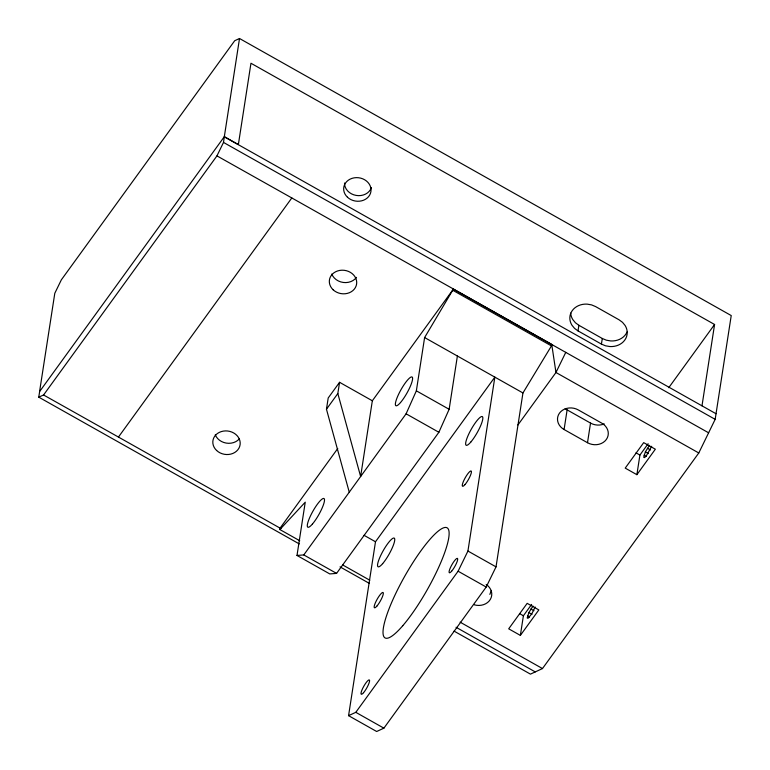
<?xml version="1.0" encoding="UTF-8"?>
<svg xmlns="http://www.w3.org/2000/svg" width="770" height="770" viewBox="0 0 770 770"><rect width="100%" height="100%" fill="white"/><g stroke="black" fill="none" stroke-linecap="round" stroke-linejoin="round"><path stroke-width="1.16" d="M454.079 631.121L530.453 674.135L542.484 668.562L698.785 452.981L715.166 419.352L731.231 315.565L239.518 38.5L224.32 136.675L39.645 391.507L38.77 397.156L43.572 394.981L216.948 155.877L223.502 142.421L224.32 136.781L716.033 413.74M299.742 540.742L279.866 529.548L280.078 528.133L337.761 448.496M39.597 391.458L54.795 293.283L61.35 279.837L234.696 40.733L239.518 38.5M457.39 356.019L449.141 409.293L438.881 432.278L336.567 573.39L329.781 573.929L296.999 555.459L305.247 502.175L279.866 529.548M349.262 492.203L326.461 409.226L328.203 397.984L339.57 382.305L372.333 400.775L360.63 476.524L337.828 393.547L339.57 382.305M348.569 715.667L375.49 541.762L494.85 377.127L467.929 551.041L458.102 571.215L355.798 712.327L348.569 715.667L376.665 731.5L383.893 728.16L486.197 587.038L496.024 566.864L522.946 392.96L551.464 345.903L551.686 344.498M296.999 555.459L303.784 554.92L406.098 413.808L416.358 390.823L424.607 337.549L453.386 289.096L708.612 432.807M491.27 590.686L489.855 594.401M520.366 635.394L538.836 609.917L527.171 603.343L508.7 628.821L520.366 635.394L523.398 615.759L531.608 604.44M533.013 606.038L528.865 612.574L527.19 617.973L527.979 618.329L531.791 613.892L535.15 607.001M578.01 330.898L574.555 328.367L571.927 325.181A17.036 14.582 8.8 0 1 587.192 304.131L591.572 304.891L595.624 306.595L619.041 319.791L622.497 322.322L625.125 325.508A17.036 14.582 8.8 0 1 609.859 346.548L605.48 345.797L601.418 344.094L578.01 330.898L578.876 325.286L575.421 322.755L572.793 319.569A17.036 14.582 8.8 0 1 570.724 313.082M564.083 429.525A13.735 11.762 8.8 0 1 559.482 413.124A13.735 11.762 8.8 0 1 578.289 409.929L601.707 423.115A13.735 11.762 8.8 0 1 606.308 439.516A13.735 11.762 8.8 0 1 587.5 442.721L564.083 429.525L567.124 409.89A13.735 11.762 8.8 0 1 565.19 408.591M601.418 344.094L602.294 338.482L578.876 325.286M587.5 442.721L590.532 423.086L567.124 409.89M636.877 474.686L655.347 449.208L643.691 442.635L625.221 468.112L636.877 474.686L639.918 455.051L648.128 443.722M649.524 445.329L645.385 451.865L643.71 457.264L644.49 457.621L646.174 456.119L651.67 446.292M701.99 405.829L714.579 324.488L250.962 63.246L238.363 144.587L224.32 136.675M565.786 352.323L555.959 372.497L517.941 424.934M43.572 394.981L118.445 437.062L291.82 197.957L551.734 344.402L555.959 372.497L698.785 452.981M326.461 409.226L337.828 393.547M372.333 400.775L453.386 289.096M668.755 387.695L714.579 324.488M602.294 338.482L606.346 340.186L610.726 340.946A17.036 14.582 8.8 0 0 627.059 331.976M216.948 155.877L291.82 197.957M223.502 142.421L715.166 419.352M453.106 290.463L551.464 345.903M647.397 448.265L650.467 449.998M645.385 451.865L648.456 453.597M644.038 455.157L646.088 456.312M636.03 452.856L639.918 455.051M424.607 337.549L522.946 392.96M416.358 390.823L449.141 409.293M406.098 413.808L438.881 432.278M467.929 551.041L496.024 566.864M530.876 608.983L533.947 610.706M458.102 571.215L486.197 587.038M528.865 612.574L531.945 614.306M527.517 615.875L529.568 617.03M519.519 613.575L523.398 615.759M364.046 535.314L375.49 541.762M460.123 622.16L542.484 668.562M118.445 437.062L280.906 528.595M456.023 627.261L535.265 671.912M342.611 564.901L369.793 580.224M38.77 397.156L299.251 543.899M340.051 566.884L369.34 583.381M303.784 554.92L336.567 573.39M355.798 712.327L383.893 728.16M486.178 584.44A13.735 11.762 8.8 0 1 490.365 599.349A13.735 11.762 8.8 0 1 474.253 604.806M356.462 277.383A13.735 11.762 8.8 0 1 343.266 282.455A13.735 11.762 8.8 0 1 331.783 274.053M604.229 423.895A13.735 11.762 8.8 0 1 590.532 423.086M239.287 438.929A13.735 11.762 8.8 0 1 226.159 443.077A13.735 11.762 8.8 0 1 215.273 434.761M371.361 187.668A13.735 11.762 8.8 0 1 356.135 195.416A13.735 11.762 8.8 0 1 344.527 183.019M333.121 289.77A13.735 11.762 8.8 0 0 356.164 285.843A13.735 11.762 8.8 0 0 339.762 270.414A13.735 11.762 8.8 0 0 333.121 289.77M216.611 450.479A13.735 11.762 8.8 0 0 239.653 446.561A13.735 11.762 8.8 0 0 223.252 431.123A13.735 11.762 8.8 0 0 216.611 450.479M451.653 571.167A8.239 1.713 -60.6 0 0 457.669 558.818A8.239 1.713 -60.6 0 0 450.825 566.768A8.239 1.713 -60.6 0 0 451.653 571.167M402.787 625.683A63.198 13.119 -60.6 0 0 448.929 530.973A63.198 13.119 -60.6 0 0 396.492 591.928A63.198 13.119 -60.6 0 0 402.787 625.683M363.556 692.682A8.239 1.713 -60.6 0 0 369.571 680.324A8.239 1.713 -60.6 0 0 362.737 688.274A8.239 1.713 -60.6 0 0 363.556 692.682M376.896 606.096A8.788 1.829 -60.6 0 0 383.316 592.919A8.788 1.829 -60.6 0 0 376.02 601.399A8.788 1.829 -60.6 0 0 376.896 606.096M464.993 484.59A8.788 1.829 -60.6 0 0 471.413 471.413A8.788 1.829 -60.6 0 0 464.118 479.893A8.788 1.829 -60.6 0 0 464.993 484.59M470.759 442.115A16.488 3.427 -60.6 0 0 482.8 417.407A16.488 3.427 -60.6 0 0 469.123 433.308A16.488 3.427 -60.6 0 0 470.759 442.115M382.661 563.63A16.488 3.427 -60.6 0 0 394.702 538.923A16.488 3.427 -60.6 0 0 381.025 554.824A16.488 3.427 -60.6 0 0 382.661 563.63M312.418 524.052A16.488 3.427 -60.6 0 0 324.459 499.335A16.488 3.427 -60.6 0 0 310.782 515.246A16.488 3.427 -60.6 0 0 312.418 524.052M400.516 402.537A16.488 3.427 -60.6 0 0 412.556 377.829A16.488 3.427 -60.6 0 0 398.87 393.73A16.488 3.427 -60.6 0 0 400.516 402.537M347.453 197.207A13.735 11.762 8.8 0 0 370.495 193.28A13.735 11.762 8.8 0 0 354.094 177.851A13.735 11.762 8.8 0 0 347.453 197.207"/></g></svg>
